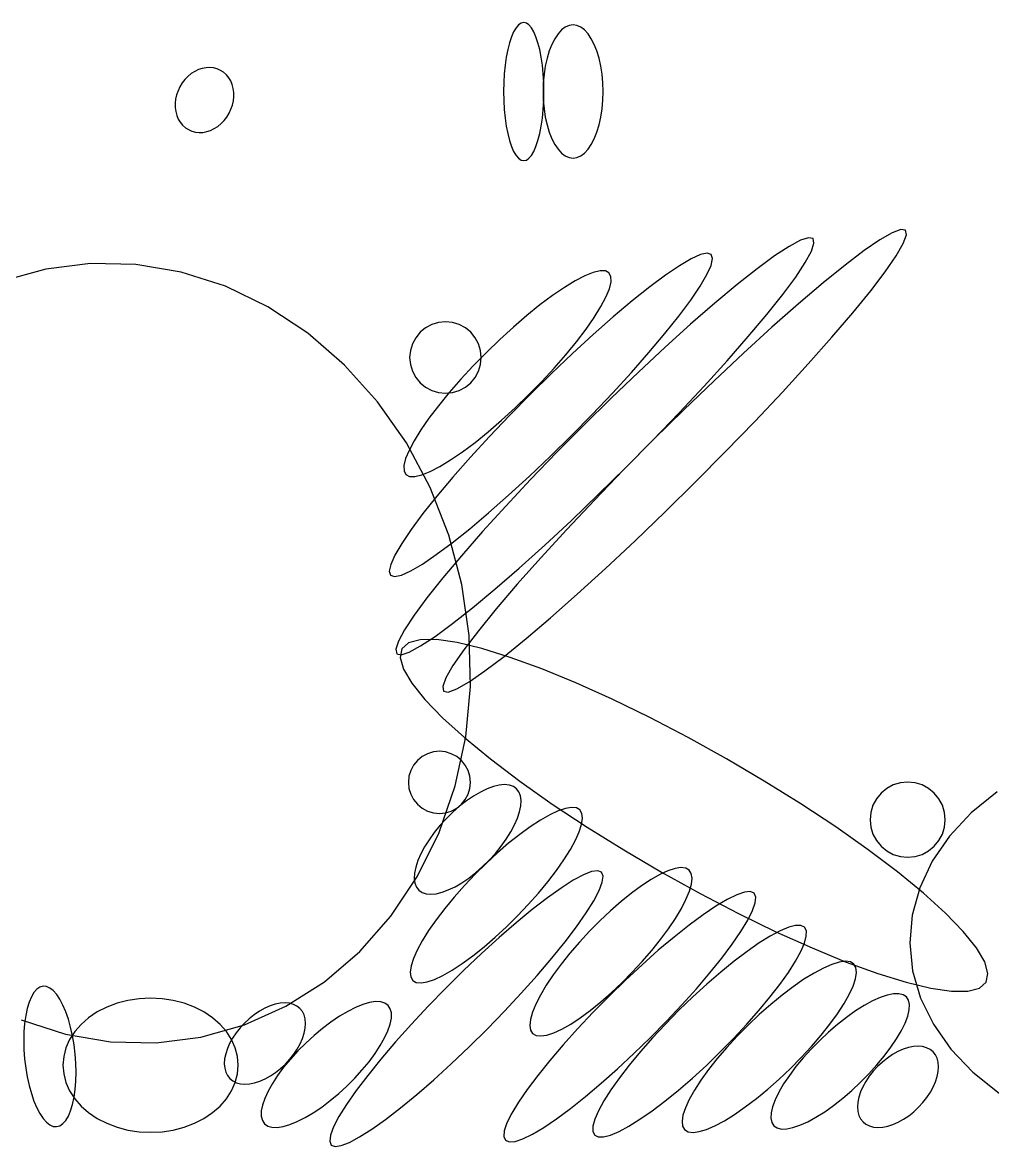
# Model space of a CAD drawing. Extents: x -292 to 292, y -205 to 211.
# Drawn here: x 86.82 to 112.41, y 159.18 to 188.83 of the extents above; entities that cross this region are included whole.
import ezdxf

# ---------------------------------------------------------------- set-up
doc = ezdxf.new("R2010")
doc.units = 0

msp = doc.modelspace()

# ---------------------------------------------------------------- linework, layer by layer
at = {"layer": 'CIRCLES'}
for p, q in [((97.796, 180.917), (97.619, 180.863)), ((97.981, 180.935), (97.796, 180.917)), ((98.165, 180.917), (97.981, 180.935)), ((98.342, 180.863), (98.165, 180.917)), ((97.313, 180.658), (97.196, 180.515)), ((97.456, 180.776), (97.313, 180.658)), ((97.619, 180.863), (97.456, 180.776)), ((98.505, 180.776), (98.342, 180.863)), ((98.648, 180.658), (98.505, 180.776)), ((98.765, 180.515), (98.648, 180.658)), ((97.108, 180.352), (97.055, 180.175)), ((97.196, 180.515), (97.108, 180.352)), ((98.853, 180.352), (98.765, 180.515)), ((98.906, 180.175), (98.853, 180.352)), ((97.055, 180.175), (97.036, 179.991)), ((98.925, 179.991), (98.906, 180.175)), ((97.036, 179.991), (97.055, 179.807)), ((97.055, 179.807), (97.108, 179.629)), ((98.853, 179.629), (98.906, 179.807)), ((98.906, 179.807), (98.925, 179.991)), ((97.108, 179.629), (97.196, 179.466)), ((97.196, 179.466), (97.313, 179.323)), ((98.648, 179.323), (98.765, 179.466)), ((98.765, 179.466), (98.853, 179.629)), ((97.313, 179.323), (97.456, 179.206)), ((97.456, 179.206), (97.619, 179.119)), ((97.619, 179.119), (97.796, 179.065)), ((98.165, 179.065), (98.342, 179.119)), ((98.342, 179.119), (98.505, 179.206)), ((98.505, 179.206), (98.648, 179.323)), ((97.796, 179.065), (97.981, 179.047)), ((97.981, 179.047), (98.165, 179.065)), ((97.242, 169.362), (97.14, 169.238)), ((97.367, 169.464), (97.242, 169.362)), ((97.508, 169.54), (97.367, 169.464)), ((97.662, 169.587), (97.508, 169.54)), ((97.822, 169.602), (97.662, 169.587)), ((97.982, 169.587), (97.822, 169.602)), ((98.135, 169.54), (97.982, 169.587)), ((98.277, 169.464), (98.135, 169.54)), ((98.401, 169.362), (98.277, 169.464)), ((98.503, 169.238), (98.401, 169.362)), ((97.065, 169.097), (97.018, 168.943)), ((97.14, 169.238), (97.065, 169.097)), ((98.579, 169.097), (98.503, 169.238)), ((98.625, 168.943), (98.579, 169.097)), ((97.018, 168.943), (97.002, 168.783)), ((97.002, 168.783), (97.018, 168.623)), ((98.641, 168.783), (98.625, 168.943)), ((98.625, 168.623), (98.641, 168.783)), ((109.979, 168.772), (109.793, 168.715)), ((110.172, 168.791), (109.979, 168.772)), ((110.366, 168.772), (110.172, 168.791)), ((110.552, 168.715), (110.366, 168.772)), ((97.018, 168.623), (97.065, 168.469)), ((97.065, 168.469), (97.14, 168.328)), ((98.503, 168.328), (98.579, 168.469)), ((98.579, 168.469), (98.625, 168.623)), ((109.471, 168.5), (109.348, 168.35)), ((109.621, 168.623), (109.471, 168.5)), ((109.793, 168.715), (109.621, 168.623)), ((110.724, 168.623), (110.552, 168.715)), ((110.874, 168.5), (110.724, 168.623)), ((110.997, 168.35), (110.874, 168.5)), ((97.14, 168.328), (97.242, 168.204)), ((97.242, 168.204), (97.367, 168.102)), ((98.277, 168.102), (98.401, 168.204)), ((98.401, 168.204), (98.503, 168.328)), ((109.256, 168.178), (109.2, 167.992)), ((109.348, 168.35), (109.256, 168.178)), ((111.089, 168.178), (110.997, 168.35)), ((111.145, 167.992), (111.089, 168.178)), ((97.367, 168.102), (97.508, 168.026)), ((97.508, 168.026), (97.662, 167.979)), ((97.662, 167.979), (97.822, 167.964)), ((97.822, 167.964), (97.982, 167.979)), ((97.982, 167.979), (98.135, 168.026)), ((98.135, 168.026), (98.277, 168.102)), ((109.2, 167.992), (109.181, 167.799)), ((111.164, 167.799), (111.145, 167.992)), ((109.181, 167.799), (109.2, 167.605)), ((109.2, 167.605), (109.256, 167.419)), ((111.089, 167.419), (111.145, 167.605)), ((111.145, 167.605), (111.164, 167.799)), ((109.256, 167.419), (109.348, 167.248)), ((109.348, 167.248), (109.471, 167.097)), ((110.874, 167.097), (110.997, 167.248)), ((110.997, 167.248), (111.089, 167.419)), ((109.471, 167.097), (109.621, 166.974)), ((109.621, 166.974), (109.793, 166.882)), ((110.552, 166.882), (110.724, 166.974)), ((110.724, 166.974), (110.874, 167.097)), ((109.793, 166.882), (109.979, 166.826)), ((109.979, 166.826), (110.172, 166.807)), ((110.172, 166.807), (110.366, 166.826)), ((110.366, 166.826), (110.552, 166.882))]:
    msp.add_line(p, q, dxfattribs=at)
at = {"layer": 'ELLIPSES'}
for p, q in [((99.841, 188.691), (99.778, 188.586)), ((99.907, 188.768), (99.841, 188.691)), ((99.975, 188.814), (99.907, 188.768)), ((100.044, 188.83), (99.975, 188.814)), ((100.114, 188.814), (100.044, 188.83)), ((100.182, 188.768), (100.114, 188.814)), ((100.248, 188.691), (100.182, 188.768)), ((100.31, 188.586), (100.248, 188.691)), ((101.043, 188.632), (100.95, 188.53)), ((101.141, 188.706), (101.043, 188.632)), ((101.243, 188.751), (101.141, 188.706)), ((101.346, 188.766), (101.243, 188.751)), ((101.449, 188.751), (101.346, 188.766)), ((101.551, 188.706), (101.449, 188.751)), ((101.649, 188.632), (101.551, 188.706)), ((101.742, 188.53), (101.649, 188.632)), ((99.72, 188.453), (99.668, 188.296)), ((99.778, 188.586), (99.72, 188.453)), ((100.368, 188.453), (100.31, 188.586)), ((100.42, 188.296), (100.368, 188.453)), ((100.864, 188.402), (100.786, 188.251)), ((100.95, 188.53), (100.864, 188.402)), ((101.828, 188.402), (101.742, 188.53)), ((101.906, 188.251), (101.828, 188.402)), ((99.622, 188.117), (99.584, 187.919)), ((99.668, 188.296), (99.622, 188.117)), ((100.466, 188.117), (100.42, 188.296)), ((100.505, 187.919), (100.466, 188.117)), ((100.718, 188.078), (100.66, 187.887)), ((100.786, 188.251), (100.718, 188.078)), ((101.974, 188.078), (101.906, 188.251)), ((102.032, 187.887), (101.974, 188.078)), ((99.584, 187.919), (99.553, 187.705)), ((100.536, 187.705), (100.505, 187.919)), ((100.66, 187.887), (100.614, 187.68)), ((102.078, 187.68), (102.032, 187.887)), ((91.274, 187.48), (91.187, 187.408)), ((91.368, 187.54), (91.274, 187.48)), ((91.465, 187.586), (91.368, 187.54)), ((91.565, 187.619), (91.465, 187.586)), ((91.667, 187.638), (91.565, 187.619)), ((91.767, 187.642), (91.667, 187.638)), ((91.865, 187.632), (91.767, 187.642)), ((91.959, 187.607), (91.865, 187.632)), ((92.047, 187.567), (91.959, 187.607)), ((92.128, 187.515), (92.047, 187.567)), ((92.201, 187.45), (92.128, 187.515)), ((92.263, 187.374), (92.201, 187.45)), ((99.53, 187.479), (99.517, 187.245)), ((99.553, 187.705), (99.53, 187.479)), ((100.558, 187.479), (100.536, 187.705)), ((100.572, 187.245), (100.558, 187.479)), ((100.581, 187.463), (100.561, 187.237)), ((100.614, 187.68), (100.581, 187.463)), ((102.111, 187.463), (102.078, 187.68)), ((102.131, 187.237), (102.111, 187.463)), ((90.976, 187.136), (90.926, 187.031)), ((91.037, 187.235), (90.976, 187.136)), ((91.108, 187.326), (91.037, 187.235)), ((91.187, 187.408), (91.108, 187.326)), ((92.315, 187.287), (92.263, 187.374)), ((92.354, 187.192), (92.315, 187.287)), ((92.382, 187.09), (92.354, 187.192)), ((99.517, 187.245), (99.512, 187.007)), ((100.561, 187.237), (100.554, 187.007)), ((100.576, 187.007), (100.572, 187.245)), ((102.138, 187.007), (102.131, 187.237)), ((90.889, 186.921), (90.863, 186.81)), ((90.926, 187.031), (90.889, 186.921)), ((92.396, 186.983), (92.382, 187.09)), ((92.385, 186.761), (92.397, 186.873)), ((92.397, 186.873), (92.396, 186.983)), ((99.512, 187.007), (99.517, 186.77)), ((100.554, 187.007), (100.561, 186.778)), ((100.572, 186.77), (100.576, 187.007)), ((102.131, 186.778), (102.138, 187.007)), ((90.863, 186.81), (90.851, 186.698)), ((90.851, 186.698), (90.852, 186.587)), ((90.852, 186.587), (90.866, 186.48)), ((92.272, 186.434), (92.322, 186.54)), ((92.322, 186.54), (92.36, 186.649)), ((92.36, 186.649), (92.385, 186.761)), ((99.517, 186.77), (99.53, 186.536)), ((99.53, 186.536), (99.553, 186.31)), ((100.536, 186.31), (100.558, 186.536)), ((100.558, 186.536), (100.572, 186.77)), ((100.561, 186.778), (100.581, 186.552)), ((100.581, 186.552), (100.614, 186.335)), ((102.078, 186.335), (102.111, 186.552)), ((102.111, 186.552), (102.131, 186.778)), ((90.866, 186.48), (90.894, 186.378)), ((90.894, 186.378), (90.933, 186.283)), ((90.933, 186.283), (90.985, 186.197)), ((92.061, 186.162), (92.14, 186.244)), ((92.14, 186.244), (92.211, 186.335)), ((92.211, 186.335), (92.272, 186.434)), ((99.553, 186.31), (99.584, 186.096)), ((100.505, 186.096), (100.536, 186.31)), ((100.614, 186.335), (100.66, 186.128)), ((102.032, 186.128), (102.078, 186.335)), ((90.985, 186.197), (91.047, 186.12)), ((91.047, 186.12), (91.12, 186.055)), ((91.12, 186.055), (91.201, 186.003)), ((91.201, 186.003), (91.289, 185.964)), ((91.289, 185.964), (91.383, 185.939)), ((91.383, 185.939), (91.481, 185.928)), ((91.481, 185.928), (91.581, 185.932)), ((91.581, 185.932), (91.683, 185.951)), ((91.683, 185.951), (91.783, 185.984)), ((91.783, 185.984), (91.88, 186.031)), ((91.88, 186.031), (91.974, 186.09)), ((91.974, 186.09), (92.061, 186.162)), ((99.584, 186.096), (99.622, 185.898)), ((100.466, 185.898), (100.505, 186.096)), ((100.66, 186.128), (100.718, 185.937)), ((100.718, 185.937), (100.786, 185.764)), ((101.906, 185.764), (101.974, 185.937)), ((101.974, 185.937), (102.032, 186.128)), ((99.622, 185.898), (99.668, 185.719)), ((99.668, 185.719), (99.72, 185.562)), ((100.368, 185.562), (100.42, 185.719)), ((100.42, 185.719), (100.466, 185.898)), ((100.786, 185.764), (100.864, 185.613)), ((101.828, 185.613), (101.906, 185.764)), ((99.72, 185.562), (99.778, 185.429)), ((99.778, 185.429), (99.841, 185.324)), ((100.248, 185.324), (100.31, 185.429)), ((100.31, 185.429), (100.368, 185.562)), ((100.864, 185.613), (100.95, 185.485)), ((100.95, 185.485), (101.043, 185.383)), ((101.043, 185.383), (101.141, 185.309)), ((101.551, 185.309), (101.649, 185.383)), ((101.649, 185.383), (101.742, 185.485)), ((101.742, 185.485), (101.828, 185.613)), ((99.841, 185.324), (99.907, 185.247)), ((99.907, 185.247), (99.975, 185.201)), ((99.975, 185.201), (100.044, 185.185)), ((100.044, 185.185), (100.114, 185.201)), ((100.114, 185.201), (100.182, 185.247)), ((100.182, 185.247), (100.248, 185.324)), ((101.141, 185.309), (101.243, 185.264)), ((101.243, 185.264), (101.346, 185.249)), ((101.346, 185.249), (101.449, 185.264)), ((101.449, 185.264), (101.551, 185.309)), ((109.767, 183.285), (109.442, 183.099)), ((109.994, 183.369), (109.767, 183.285)), ((110.118, 183.349), (109.994, 183.369)), ((110.139, 183.224), (110.118, 183.349)), ((107.345, 183.085), (107.045, 182.924)), ((107.556, 183.153), (107.345, 183.085)), ((107.676, 183.127), (107.556, 183.153)), ((107.633, 182.796), (107.701, 183.007)), ((107.701, 183.007), (107.676, 183.127)), ((109.442, 183.099), (109.024, 182.812)), ((109.867, 182.673), (110.054, 182.997)), ((110.054, 182.997), (110.139, 183.224)), ((104.707, 182.705), (104.462, 182.594)), ((104.885, 182.743), (104.707, 182.705)), ((104.992, 182.708), (104.885, 182.743)), ((105.027, 182.601), (104.992, 182.708)), ((106.662, 182.673), (106.202, 182.335)), ((107.045, 182.924), (106.662, 182.673)), ((107.471, 182.496), (107.633, 182.796)), ((109.024, 182.812), (108.521, 182.431)), ((109.579, 182.256), (109.867, 182.673)), ((88.618, 182.473), (87.435, 182.325)), ((89.816, 182.446), (88.618, 182.473)), ((91.008, 182.244), (89.816, 182.446)), ((104.154, 182.414), (103.787, 182.165)), ((104.462, 182.594), (104.154, 182.414)), ((104.878, 182.178), (104.989, 182.423)), ((104.989, 182.423), (105.027, 182.601)), ((107.218, 182.114), (107.471, 182.496)), ((108.521, 182.431), (107.941, 181.961)), ((87.435, 182.325), (86.287, 182.002)), ((92.174, 181.87), (91.008, 182.244)), ((101.657, 182.147), (101.402, 182.015)), ((101.877, 182.235), (101.657, 182.147)), ((102.059, 182.278), (101.877, 182.235)), ((102.198, 182.274), (102.059, 182.278)), ((102.294, 182.223), (102.198, 182.274)), ((102.344, 182.127), (102.294, 182.223)), ((102.347, 181.988), (102.344, 182.127)), ((103.787, 182.165), (103.369, 181.854)), ((104.698, 181.87), (104.878, 182.178)), ((106.202, 182.335), (105.674, 181.918)), ((106.88, 181.656), (107.218, 182.114)), ((109.197, 181.753), (109.579, 182.256)), ((93.294, 181.33), (92.174, 181.87)), ((101.116, 181.841), (100.805, 181.628)), ((101.402, 182.015), (101.116, 181.841)), ((102.213, 181.587), (102.303, 181.806)), ((102.303, 181.806), (102.347, 181.988)), ((103.369, 181.854), (102.906, 181.485)), ((104.449, 181.503), (104.698, 181.87)), ((105.674, 181.918), (105.086, 181.428)), ((107.941, 181.961), (107.293, 181.411)), ((100.805, 181.628), (100.473, 181.379)), ((102.079, 181.333), (102.213, 181.587)), ((102.906, 181.485), (102.406, 181.065)), ((104.138, 181.085), (104.449, 181.503)), ((106.461, 181.129), (106.88, 181.656)), ((108.726, 181.174), (109.197, 181.753)), ((94.349, 180.633), (93.294, 181.33)), ((100.473, 181.379), (100.127, 181.1)), ((101.903, 181.048), (102.079, 181.333)), ((105.086, 181.428), (104.448, 180.873)), ((107.293, 181.411), (106.59, 180.79)), ((100.127, 181.1), (99.772, 180.794)), ((101.688, 180.738), (101.903, 181.048)), ((102.406, 181.065), (101.879, 180.6)), ((103.769, 180.622), (104.138, 181.085)), ((105.969, 180.542), (106.461, 181.129)), ((108.174, 180.528), (108.726, 181.174)), ((95.32, 179.793), (94.349, 180.633)), ((99.772, 180.794), (99.414, 180.467)), ((101.879, 180.6), (101.332, 180.099)), ((101.437, 180.409), (101.688, 180.738)), ((103.349, 180.122), (103.769, 180.622)), ((104.448, 180.873), (103.772, 180.263)), ((106.59, 180.79), (105.843, 180.109)), ((99.414, 180.467), (99.06, 180.125)), ((101.155, 180.064), (101.437, 180.409)), ((105.412, 179.906), (105.969, 180.542)), ((107.551, 179.826), (108.174, 180.528)), ((99.06, 180.125), (98.715, 179.773)), ((101.332, 180.099), (100.775, 179.57)), ((100.847, 179.711), (101.155, 180.064)), ((102.884, 179.595), (103.349, 180.122)), ((103.772, 180.263), (103.069, 179.609)), ((105.843, 180.109), (105.064, 179.379)), ((96.192, 178.822), (95.32, 179.793)), ((98.715, 179.773), (98.386, 179.418)), ((100.518, 179.356), (100.847, 179.711)), ((104.801, 179.232), (105.412, 179.906)), ((106.868, 179.081), (107.551, 179.826)), ((98.386, 179.418), (98.078, 179.065)), ((100.775, 179.57), (100.219, 179.023)), ((103.069, 179.609), (102.35, 178.921)), ((102.383, 179.048), (102.884, 179.595)), ((100.173, 179.004), (100.518, 179.356)), ((104.144, 178.53), (104.801, 179.232)), ((105.064, 179.379), (104.268, 178.614)), ((96.949, 177.738), (96.192, 178.822)), ((98.078, 179.065), (97.796, 178.721)), ((100.219, 179.023), (99.671, 178.466)), ((99.819, 178.662), (100.173, 179.004)), ((102.35, 178.921), (101.629, 178.211)), ((101.854, 178.491), (102.383, 179.048)), ((106.137, 178.304), (106.868, 179.081)), ((97.796, 178.721), (97.545, 178.391)), ((99.461, 178.335), (99.819, 178.662)), ((103.454, 177.814), (104.144, 178.53)), ((104.268, 178.614), (103.468, 177.825)), ((97.545, 178.391), (97.33, 178.081)), ((99.106, 178.03), (99.461, 178.335)), ((99.671, 178.466), (99.142, 177.909)), ((101.307, 177.935), (101.854, 178.491)), ((105.369, 177.51), (106.137, 178.304)), ((97.33, 178.081), (97.154, 177.796)), ((98.76, 177.75), (99.106, 178.03)), ((100.75, 177.387), (101.307, 177.935)), ((101.629, 178.211), (100.917, 177.491)), ((97.578, 176.559), (96.949, 177.738)), ((97.154, 177.796), (97.02, 177.542)), ((98.428, 177.502), (98.76, 177.75)), ((99.142, 177.909), (98.641, 177.363)), ((103.468, 177.825), (102.677, 177.026)), ((102.742, 177.094), (103.454, 177.814)), ((97.02, 177.542), (96.93, 177.323)), ((98.117, 177.288), (98.428, 177.502)), ((98.641, 177.363), (98.177, 176.835)), ((100.193, 176.858), (100.75, 177.387)), ((100.917, 177.491), (100.227, 176.775)), ((104.578, 176.712), (105.369, 177.51)), ((96.93, 177.323), (96.886, 177.142)), ((96.886, 177.142), (96.889, 177.002)), ((97.576, 176.982), (97.831, 177.114)), ((97.831, 177.114), (98.117, 177.288)), ((102.02, 176.385), (102.742, 177.094)), ((96.889, 177.002), (96.939, 176.906)), ((96.939, 176.906), (97.035, 176.856)), ((97.035, 176.856), (97.174, 176.852)), ((97.174, 176.852), (97.356, 176.894)), ((97.356, 176.894), (97.576, 176.982)), ((98.177, 176.835), (97.756, 176.335)), ((100.227, 176.775), (99.57, 176.073)), ((99.647, 176.357), (100.193, 176.858)), ((102.677, 177.026), (101.909, 176.232)), ((98.069, 175.305), (97.578, 176.559)), ((103.778, 175.923), (104.578, 176.712)), ((97.756, 176.335), (97.387, 175.873)), ((99.119, 175.893), (99.647, 176.357)), ((101.909, 176.232), (101.178, 175.455)), ((101.302, 175.696), (102.02, 176.385)), ((97.387, 175.873), (97.076, 175.454)), ((98.619, 175.472), (99.119, 175.893)), ((99.57, 176.073), (98.958, 175.399)), ((102.982, 175.157), (103.778, 175.923)), ((100.598, 175.042), (101.302, 175.696)), ((97.076, 175.454), (96.828, 175.088)), ((98.412, 173.999), (98.069, 175.305)), ((98.156, 175.103), (98.619, 175.472)), ((98.958, 175.399), (98.401, 174.763)), ((101.178, 175.455), (100.495, 174.71)), ((96.828, 175.088), (96.647, 174.779)), ((97.738, 174.792), (98.156, 175.103)), ((99.922, 174.432), (100.598, 175.042)), ((102.203, 174.427), (102.982, 175.157)), ((96.647, 174.779), (96.536, 174.534)), ((97.372, 174.544), (97.738, 174.792)), ((98.401, 174.763), (97.909, 174.176)), ((100.495, 174.71), (99.872, 174.008)), ((96.536, 174.534), (96.498, 174.356)), ((97.063, 174.363), (97.372, 174.544)), ((99.284, 173.877), (99.922, 174.432)), ((101.456, 173.746), (102.203, 174.427)), ((96.498, 174.356), (96.533, 174.249)), ((96.533, 174.249), (96.64, 174.214)), ((96.64, 174.214), (96.818, 174.252)), ((96.818, 174.252), (97.063, 174.363)), ((97.909, 174.176), (97.49, 173.649)), ((98.603, 172.661), (98.412, 173.999)), ((98.696, 173.387), (99.284, 173.877)), ((99.872, 174.008), (99.32, 173.362)), ((97.49, 173.649), (97.152, 173.191)), ((100.753, 173.125), (101.456, 173.746)), ((97.152, 173.191), (96.9, 172.809)), ((98.168, 172.97), (98.696, 173.387)), ((99.32, 173.362), (98.849, 172.783)), ((97.708, 172.633), (98.168, 172.97)), ((100.105, 172.575), (100.753, 173.125)), ((96.9, 172.809), (96.738, 172.509)), ((97.325, 172.381), (97.708, 172.633)), ((98.849, 172.783), (98.467, 172.281)), ((98.638, 171.315), (98.603, 172.661)), ((96.738, 172.509), (96.669, 172.298)), ((96.669, 172.298), (96.695, 172.178)), ((96.83, 172.31), (96.784, 172.077)), ((97.007, 172.468), (96.83, 172.31)), ((97.313, 172.547), (97.007, 172.468)), ((97.026, 172.22), (97.325, 172.381)), ((97.743, 172.548), (97.313, 172.547)), ((98.289, 172.469), (97.743, 172.548)), ((98.942, 172.312), (98.289, 172.469)), ((99.691, 172.079), (98.942, 172.312)), ((99.525, 172.106), (100.105, 172.575)), ((96.695, 172.178), (96.814, 172.152)), ((96.784, 172.077), (96.871, 171.773)), ((96.814, 172.152), (97.026, 172.22)), ((98.467, 172.281), (98.179, 171.864)), ((99.022, 171.724), (99.525, 172.106)), ((100.523, 171.776), (99.691, 172.079)), ((96.871, 171.773), (97.089, 171.402)), ((98.179, 171.864), (97.992, 171.539)), ((98.604, 171.438), (99.022, 171.724)), ((101.423, 171.406), (100.523, 171.776)), ((97.089, 171.402), (97.435, 170.972)), ((97.992, 171.539), (97.907, 171.312)), ((98.279, 171.251), (98.604, 171.438)), ((102.377, 170.976), (101.423, 171.406)), ((97.907, 171.312), (97.928, 171.188)), ((97.928, 171.188), (98.052, 171.167)), ((98.052, 171.167), (98.279, 171.251)), ((98.516, 169.984), (98.638, 171.315)), ((97.435, 170.972), (97.902, 170.49)), ((103.368, 170.494), (102.377, 170.976)), ((97.902, 170.49), (98.483, 169.963)), ((104.378, 169.968), (103.368, 170.494)), ((98.24, 168.691), (98.516, 169.984)), ((98.483, 169.963), (99.167, 169.401)), ((105.392, 169.406), (104.378, 169.968)), ((99.167, 169.401), (99.944, 168.814)), ((106.391, 168.819), (105.392, 169.406)), ((99.944, 168.814), (100.799, 168.211)), ((107.358, 168.217), (106.391, 168.819)), ((97.813, 167.458), (98.24, 168.691)), ((98.902, 168.526), (98.72, 168.42)), ((99.078, 168.611), (98.902, 168.526)), ((99.245, 168.672), (99.078, 168.611)), ((99.4, 168.71), (99.245, 168.672)), ((99.541, 168.724), (99.4, 168.71)), ((99.666, 168.712), (99.541, 168.724)), ((99.771, 168.676), (99.666, 168.712)), ((99.856, 168.616), (99.771, 168.676)), ((99.919, 168.533), (99.856, 168.616)), ((99.959, 168.429), (99.919, 168.533)), ((112.529, 168.536), (111.849, 167.979)), ((98.353, 168.152), (98.173, 167.994)), ((98.536, 168.295), (98.353, 168.152)), ((98.72, 168.42), (98.536, 168.295)), ((99.935, 168.007), (99.967, 168.164)), ((99.975, 168.305), (99.959, 168.429)), ((99.967, 168.164), (99.975, 168.305)), ((100.799, 168.211), (101.717, 167.603)), ((108.277, 167.609), (107.358, 168.217)), ((98.173, 167.994), (98, 167.824)), ((99.88, 167.838), (99.935, 168.007)), ((100.729, 167.927), (100.483, 167.786)), ((100.95, 168.03), (100.729, 167.927)), ((101.143, 168.096), (100.95, 168.03)), ((101.305, 168.123), (101.143, 168.096)), ((101.433, 168.11), (101.305, 168.123)), ((101.525, 168.057), (101.433, 168.11)), ((101.579, 167.966), (101.525, 168.057)), ((101.595, 167.839), (101.579, 167.966)), ((111.849, 167.979), (111.276, 167.364)), ((97.836, 167.645), (97.685, 167.459)), ((98, 167.824), (97.836, 167.645)), ((99.703, 167.474), (99.802, 167.659)), ((99.802, 167.659), (99.88, 167.838)), ((100.218, 167.613), (99.938, 167.408)), ((100.483, 167.786), (100.218, 167.613)), ((101.51, 167.482), (101.571, 167.676)), ((101.571, 167.676), (101.595, 167.839)), ((101.717, 167.603), (102.684, 167)), ((109.131, 167.006), (108.277, 167.609)), ((97.245, 166.306), (97.813, 167.458)), ((97.549, 167.27), (97.431, 167.082)), ((97.685, 167.459), (97.549, 167.27)), ((99.449, 167.096), (99.585, 167.285)), ((99.585, 167.285), (99.703, 167.474)), ((99.938, 167.408), (99.647, 167.176)), ((101.276, 167.011), (101.411, 167.259)), ((101.411, 167.259), (101.51, 167.482)), ((111.276, 167.364), (110.821, 166.702)), ((97.431, 167.082), (97.332, 166.896)), ((99.298, 166.91), (99.449, 167.096)), ((99.647, 167.176), (99.351, 166.92)), ((101.107, 166.742), (101.276, 167.011)), ((102.684, 167), (103.683, 166.413)), ((109.908, 166.419), (109.131, 167.006)), ((97.254, 166.718), (97.198, 166.548)), ((97.332, 166.896), (97.254, 166.718)), ((98.961, 166.561), (99.134, 166.731)), ((99.351, 166.92), (99.054, 166.646)), ((99.134, 166.731), (99.298, 166.91)), ((100.909, 166.458), (101.107, 166.742)), ((110.821, 166.702), (110.492, 166.003)), ((97.166, 166.392), (97.158, 166.25)), ((97.198, 166.548), (97.166, 166.392)), ((98.598, 166.26), (98.781, 166.403)), ((99.054, 166.646), (98.762, 166.357)), ((98.781, 166.403), (98.961, 166.561)), ((100.683, 166.162), (100.909, 166.458)), ((101.836, 166.428), (101.618, 166.344)), ((101.996, 166.451), (101.836, 166.428)), ((102.098, 166.411), (101.996, 166.451)), ((102.139, 166.31), (102.098, 166.411)), ((103.849, 166.45), (103.638, 166.352)), ((103.683, 166.413), (104.697, 165.852)), ((104.035, 166.511), (103.849, 166.45)), ((104.192, 166.535), (104.035, 166.511)), ((104.317, 166.52), (104.192, 166.535)), ((104.408, 166.468), (104.317, 166.52)), ((104.464, 166.379), (104.408, 166.468)), ((104.484, 166.255), (104.464, 166.379)), ((110.592, 165.857), (109.908, 166.419)), ((96.543, 165.255), (97.245, 166.306)), ((97.158, 166.25), (97.174, 166.126)), ((97.174, 166.126), (97.214, 166.022)), ((98.232, 166.029), (98.413, 166.135)), ((98.413, 166.135), (98.598, 166.26)), ((98.762, 166.357), (98.479, 166.058)), ((100.433, 165.86), (100.683, 166.162)), ((101.348, 166.199), (101.03, 165.996)), ((101.618, 166.344), (101.348, 166.199)), ((102.035, 165.93), (102.118, 166.149)), ((102.118, 166.149), (102.139, 166.31)), ((103.404, 166.22), (103.152, 166.054)), ((103.638, 166.352), (103.404, 166.22)), ((104.414, 165.909), (104.467, 166.097)), ((104.467, 166.097), (104.484, 166.255)), ((97.214, 166.022), (97.277, 165.939)), ((97.277, 165.939), (97.362, 165.879)), ((97.362, 165.879), (97.468, 165.843)), ((97.468, 165.843), (97.593, 165.832)), ((97.593, 165.832), (97.734, 165.845)), ((97.734, 165.845), (97.889, 165.883)), ((97.889, 165.883), (98.056, 165.945)), ((98.056, 165.945), (98.232, 166.029)), ((98.479, 166.058), (98.211, 165.756)), ((100.165, 165.558), (100.433, 165.86)), ((101.03, 165.996), (100.668, 165.739)), ((101.893, 165.659), (102.035, 165.93)), ((102.887, 165.859), (102.612, 165.638)), ((103.152, 166.054), (102.887, 165.859)), ((104.325, 165.693), (104.414, 165.909)), ((104.697, 165.852), (105.707, 165.326)), ((105.663, 165.819), (105.41, 165.695)), ((105.869, 165.888), (105.663, 165.819)), ((106.022, 165.901), (105.869, 165.888)), ((106.121, 165.858), (106.022, 165.901)), ((106.164, 165.758), (106.121, 165.858)), ((110.492, 166.003), (110.294, 165.281)), ((111.173, 165.33), (110.592, 165.857)), ((98.211, 165.756), (97.961, 165.454)), ((99.882, 165.259), (100.165, 165.558)), ((100.668, 165.739), (100.271, 165.432)), ((101.693, 165.339), (101.893, 165.659)), ((102.612, 165.638), (102.333, 165.394)), ((104.203, 165.454), (104.325, 165.693)), ((105.112, 165.518), (104.776, 165.291)), ((105.41, 165.695), (105.112, 165.518)), ((106.08, 165.4), (106.15, 165.605)), ((106.15, 165.605), (106.164, 165.758)), ((95.721, 164.323), (96.543, 165.255)), ((97.961, 165.454), (97.735, 165.158)), ((99.59, 164.97), (99.882, 165.259)), ((100.271, 165.432), (99.843, 165.08)), ((101.439, 164.975), (101.693, 165.339)), ((102.333, 165.394), (102.053, 165.131)), ((103.865, 164.922), (104.048, 165.196)), ((104.048, 165.196), (104.203, 165.454)), ((104.776, 165.291), (104.406, 165.017)), ((105.707, 165.326), (106.698, 164.844)), ((105.954, 165.147), (106.08, 165.4)), ((110.294, 165.281), (110.231, 164.547)), ((111.64, 164.848), (111.173, 165.33)), ((97.735, 165.158), (97.537, 164.874)), ((99.293, 164.696), (99.59, 164.97)), ((99.843, 165.08), (99.393, 164.689)), ((101.135, 164.575), (101.439, 164.975)), ((102.053, 165.131), (101.779, 164.855)), ((103.655, 164.638), (103.865, 164.922)), ((104.406, 165.017), (104.01, 164.703)), ((105.775, 164.851), (105.954, 165.147)), ((107.034, 164.964), (106.81, 164.87)), ((107.217, 165.011), (107.034, 164.964)), ((107.358, 165.011), (107.217, 165.011)), ((107.453, 164.962), (107.358, 165.011)), ((107.5, 164.867), (107.453, 164.962)), ((97.368, 164.605), (97.233, 164.358)), ((97.537, 164.874), (97.368, 164.605)), ((99.393, 164.689), (98.929, 164.266)), ((98.997, 164.44), (99.293, 164.696)), ((101.779, 164.855), (101.515, 164.569)), ((103.424, 164.349), (103.655, 164.638)), ((104.01, 164.703), (103.594, 164.352)), ((105.545, 164.516), (105.775, 164.851)), ((106.549, 164.73), (106.257, 164.548)), ((106.81, 164.87), (106.549, 164.73)), ((106.698, 164.844), (107.652, 164.414)), ((107.45, 164.544), (107.499, 164.727)), ((107.499, 164.727), (107.5, 164.867)), ((111.986, 164.418), (111.64, 164.848)), ((94.791, 163.525), (95.721, 164.323)), ((97.233, 164.358), (97.134, 164.134)), ((98.706, 164.208), (98.997, 164.44)), ((100.787, 164.145), (101.135, 164.575)), ((101.515, 164.569), (101.264, 164.279)), ((103.594, 164.352), (103.165, 163.972)), ((103.173, 164.058), (103.424, 164.349)), ((105.27, 164.148), (105.545, 164.516)), ((105.938, 164.325), (105.597, 164.067)), ((106.257, 164.548), (105.938, 164.325)), ((107.212, 164.062), (107.354, 164.32)), ((107.354, 164.32), (107.45, 164.544)), ((107.652, 164.414), (108.552, 164.044)), ((110.231, 164.547), (110.304, 163.814)), ((112.204, 164.047), (111.986, 164.418)), ((97.134, 164.134), (97.072, 163.94)), ((98.161, 163.83), (98.425, 164.003)), ((98.425, 164.003), (98.706, 164.208)), ((98.929, 164.266), (98.457, 163.819)), ((100.4, 163.691), (100.787, 164.145)), ((101.032, 163.989), (100.823, 163.705)), ((101.264, 164.279), (101.032, 163.989)), ((102.908, 163.773), (103.173, 164.058)), ((104.953, 163.754), (105.27, 164.148)), ((105.597, 164.067), (105.241, 163.777)), ((107.026, 163.771), (107.212, 164.062)), ((108.369, 164.041), (108.174, 163.982)), ((108.532, 164.062), (108.369, 164.041)), ((108.661, 164.045), (108.532, 164.062)), ((108.552, 164.044), (109.384, 163.74)), ((108.753, 163.989), (108.661, 164.045)), ((108.807, 163.896), (108.753, 163.989)), ((112.291, 163.743), (112.204, 164.047)), ((97.072, 163.94), (97.049, 163.777)), ((97.049, 163.777), (97.065, 163.65)), ((97.694, 163.586), (97.915, 163.69)), ((97.915, 163.69), (98.161, 163.83)), ((98.457, 163.819), (97.987, 163.354)), ((99.981, 163.223), (100.4, 163.691)), ((100.823, 163.705), (100.639, 163.432)), ((102.634, 163.496), (102.908, 163.773)), ((103.165, 163.972), (102.73, 163.568)), ((104.599, 163.34), (104.953, 163.754)), ((105.241, 163.777), (104.875, 163.461)), ((106.801, 163.454), (107.026, 163.771)), ((107.704, 163.753), (107.436, 163.587)), ((107.951, 163.885), (107.704, 163.753)), ((108.174, 163.982), (107.951, 163.885)), ((108.797, 163.604), (108.821, 163.767)), ((108.821, 163.767), (108.807, 163.896)), ((109.384, 163.74), (110.133, 163.508)), ((110.304, 163.814), (110.511, 163.094)), ((112.246, 163.51), (112.291, 163.743)), ((87.367, 163.405), (87.282, 163.38)), ((87.456, 163.397), (87.367, 163.405)), ((87.546, 163.358), (87.456, 163.397)), ((93.771, 162.875), (94.791, 163.525)), ((97.065, 163.65), (97.119, 163.559)), ((97.119, 163.559), (97.211, 163.506)), ((97.211, 163.506), (97.339, 163.493)), ((97.339, 163.493), (97.501, 163.52)), ((97.501, 163.52), (97.694, 163.586)), ((100.639, 163.432), (100.485, 163.173)), ((102.73, 163.568), (102.297, 163.147)), ((102.355, 163.234), (102.634, 163.496)), ((104.875, 163.461), (104.506, 163.123)), ((106.539, 163.116), (106.801, 163.454)), ((107.436, 163.587), (107.153, 163.391)), ((108.632, 163.19), (108.733, 163.411)), ((108.733, 163.411), (108.797, 163.604)), ((110.133, 163.508), (110.786, 163.351)), ((112.068, 163.352), (112.246, 163.51)), ((87.058, 163.124), (86.998, 162.983)), ((87.126, 163.239), (87.058, 163.124)), ((87.201, 163.325), (87.126, 163.239)), ((87.282, 163.38), (87.201, 163.325)), ((87.636, 163.288), (87.546, 163.358)), ((87.725, 163.189), (87.636, 163.288)), ((87.81, 163.061), (87.725, 163.189)), ((97.987, 163.354), (97.526, 162.879)), ((99.538, 162.748), (99.981, 163.223)), ((100.485, 163.173), (100.362, 162.934)), ((102.297, 163.147), (101.874, 162.717)), ((102.076, 162.989), (102.355, 163.234)), ((104.506, 163.123), (104.14, 162.77)), ((104.216, 162.914), (104.599, 163.34)), ((106.246, 162.762), (106.539, 163.116)), ((106.859, 163.168), (106.559, 162.922)), ((107.153, 163.391), (106.859, 163.168)), ((108.494, 162.945), (108.632, 163.19)), ((109.449, 163.108), (109.246, 163.016)), ((109.635, 163.171), (109.449, 163.108)), ((109.799, 163.205), (109.635, 163.171)), ((109.939, 163.208), (109.799, 163.205)), ((110.053, 163.18), (109.939, 163.208)), ((110.138, 163.122), (110.053, 163.18)), ((110.193, 163.036), (110.138, 163.122)), ((110.786, 163.351), (111.332, 163.272)), ((111.332, 163.272), (111.762, 163.273)), ((111.762, 163.273), (112.068, 163.352)), ((86.948, 162.817), (86.908, 162.629)), ((86.998, 162.983), (86.948, 162.817)), ((87.891, 162.908), (87.81, 163.061)), ((87.966, 162.731), (87.891, 162.908)), ((89.046, 162.854), (88.794, 162.726)), ((89.317, 162.957), (89.046, 162.854)), ((89.603, 163.031), (89.317, 162.957)), ((89.9, 163.076), (89.603, 163.031)), ((90.202, 163.091), (89.9, 163.076)), ((90.504, 163.076), (90.202, 163.091)), ((90.8, 163.031), (90.504, 163.076)), ((91.086, 162.957), (90.8, 163.031)), ((91.358, 162.854), (91.086, 162.957)), ((91.609, 162.726), (91.358, 162.854)), ((92.678, 162.385), (93.771, 162.875)), ((93.213, 162.823), (93.073, 162.746)), ((93.353, 162.884), (93.213, 162.823)), ((93.49, 162.929), (93.353, 162.884)), ((93.623, 162.955), (93.49, 162.929)), ((93.749, 162.964), (93.623, 162.955)), ((93.866, 162.954), (93.749, 162.964)), ((93.972, 162.926), (93.866, 162.954)), ((94.064, 162.88), (93.972, 162.926)), ((94.143, 162.818), (94.064, 162.88)), ((94.205, 162.739), (94.143, 162.818)), ((95.608, 162.844), (95.401, 162.739)), ((95.802, 162.923), (95.608, 162.844)), ((95.979, 162.974), (95.802, 162.923)), ((96.137, 162.998), (95.979, 162.974)), ((96.273, 162.994), (96.137, 162.998)), ((96.385, 162.961), (96.273, 162.994)), ((96.469, 162.9), (96.385, 162.961)), ((96.526, 162.813), (96.469, 162.9)), ((96.554, 162.7), (96.526, 162.813)), ((97.526, 162.879), (97.083, 162.404)), ((100.362, 162.934), (100.274, 162.719)), ((101.801, 162.768), (102.076, 162.989)), ((103.809, 162.482), (104.216, 162.914)), ((106.559, 162.922), (106.258, 162.656)), ((108.323, 162.681), (108.494, 162.945)), ((109.027, 162.896), (108.798, 162.752)), ((109.246, 163.016), (109.027, 162.896)), ((110.217, 162.921), (110.193, 163.036)), ((110.211, 162.781), (110.217, 162.921)), ((110.511, 163.094), (110.85, 162.4)), ((86.791, 162.518), (87.957, 162.143)), ((86.908, 162.629), (86.879, 162.423)), ((88.034, 162.534), (87.966, 162.731)), ((88.093, 162.321), (88.034, 162.534)), ((88.567, 162.573), (88.368, 162.399)), ((88.794, 162.726), (88.567, 162.573)), ((91.836, 162.573), (91.609, 162.726)), ((92.036, 162.399), (91.836, 162.573)), ((92.804, 162.549), (92.678, 162.433)), ((92.936, 162.654), (92.804, 162.549)), ((93.073, 162.746), (92.936, 162.654)), ((94.251, 162.647), (94.205, 162.739)), ((94.279, 162.541), (94.251, 162.647)), ((94.289, 162.424), (94.279, 162.541)), ((95.184, 162.611), (94.961, 162.46)), ((95.401, 162.739), (95.184, 162.611)), ((96.522, 162.407), (96.553, 162.564)), ((96.553, 162.564), (96.554, 162.7)), ((99.077, 162.273), (99.538, 162.748)), ((100.221, 162.53), (100.204, 162.373)), ((100.274, 162.719), (100.221, 162.53)), ((101.283, 162.408), (101.535, 162.573)), ((101.874, 162.717), (101.467, 162.285)), ((101.535, 162.573), (101.801, 162.768)), ((104.14, 162.77), (103.784, 162.407)), ((105.926, 162.4), (106.246, 162.762)), ((106.258, 162.656), (105.962, 162.376)), ((108.121, 162.402), (108.323, 162.681)), ((108.562, 162.584), (108.323, 162.397)), ((108.798, 162.752), (108.562, 162.584)), ((110.104, 162.434), (110.173, 162.618)), ((110.173, 162.618), (110.211, 162.781)), ((86.879, 162.423), (86.861, 162.202)), ((88.2, 162.207), (88.066, 161.999)), ((88.143, 162.094), (88.093, 162.321)), ((88.368, 162.399), (88.2, 162.207)), ((91.53, 162.063), (92.678, 162.385)), ((92.204, 162.207), (92.036, 162.399)), ((92.338, 161.999), (92.204, 162.207)), ((92.562, 162.308), (92.457, 162.175)), ((92.678, 162.433), (92.562, 162.308)), ((94.254, 162.165), (94.28, 162.298)), ((94.28, 162.298), (94.289, 162.424)), ((94.736, 162.291), (94.513, 162.105)), ((94.961, 162.46), (94.736, 162.291)), ((96.376, 162.042), (96.463, 162.232)), ((96.463, 162.232), (96.522, 162.407)), ((97.083, 162.404), (96.664, 161.936)), ((98.607, 161.808), (99.077, 162.273)), ((100.204, 162.373), (100.224, 162.248)), ((100.224, 162.248), (100.28, 162.159)), ((100.838, 162.177), (101.05, 162.275)), ((101.05, 162.275), (101.283, 162.408)), ((101.467, 162.285), (101.084, 161.859)), ((103.386, 162.052), (103.809, 162.482)), ((103.784, 162.407), (103.442, 162.041)), ((105.585, 162.034), (105.926, 162.4)), ((105.962, 162.376), (105.676, 162.086)), ((107.891, 162.113), (108.121, 162.402)), ((108.323, 162.397), (108.085, 162.193)), ((109.881, 162.019), (110.006, 162.233)), ((110.006, 162.233), (110.104, 162.434)), ((110.85, 162.4), (111.313, 161.744)), ((86.861, 162.202), (86.856, 161.97)), ((86.856, 161.97), (86.861, 161.731)), ((87.957, 162.143), (89.149, 161.941)), ((88.066, 161.999), (87.969, 161.78)), ((88.183, 161.858), (88.143, 162.094)), ((89.149, 161.941), (90.347, 161.914)), ((90.347, 161.914), (91.53, 162.063)), ((92.366, 162.038), (92.288, 161.898)), ((92.435, 161.78), (92.338, 161.999)), ((92.457, 162.175), (92.366, 162.038)), ((94.148, 161.888), (94.209, 162.028)), ((94.209, 162.028), (94.254, 162.165)), ((94.513, 162.105), (94.295, 161.906)), ((96.262, 161.839), (96.376, 162.042)), ((96.664, 161.936), (96.277, 161.482)), ((100.28, 162.159), (100.371, 162.107)), ((100.371, 162.107), (100.496, 162.093)), ((100.496, 162.093), (100.653, 162.116)), ((100.653, 162.116), (100.838, 162.177)), ((102.953, 161.631), (103.386, 162.052)), ((103.442, 162.041), (103.122, 161.679)), ((105.228, 161.671), (105.585, 162.034)), ((105.676, 162.086), (105.404, 161.791)), ((107.852, 161.976), (107.629, 161.749)), ((107.638, 161.819), (107.891, 162.113)), ((108.085, 162.193), (107.852, 161.976)), ((109.73, 161.794), (109.881, 162.019)), ((86.861, 161.731), (86.879, 161.488)), ((87.969, 161.78), (87.91, 161.553)), ((88.212, 161.617), (88.183, 161.858)), ((88.23, 161.375), (88.212, 161.617)), ((92.183, 161.621), (92.156, 161.488)), ((92.227, 161.758), (92.183, 161.621)), ((92.288, 161.898), (92.227, 161.758)), ((92.494, 161.553), (92.435, 161.78)), ((94.087, 161.698), (93.892, 161.483)), ((93.979, 161.611), (94.071, 161.748)), ((94.071, 161.748), (94.148, 161.888)), ((94.295, 161.906), (94.087, 161.698)), ((95.964, 161.412), (96.124, 161.628)), ((96.124, 161.628), (96.262, 161.839)), ((98.135, 161.361), (98.607, 161.808)), ((101.084, 161.859), (100.731, 161.445)), ((102.518, 161.227), (102.953, 161.631)), ((103.122, 161.679), (102.829, 161.325)), ((104.862, 161.318), (105.228, 161.671)), ((105.404, 161.791), (105.151, 161.497)), ((107.366, 161.524), (107.638, 161.819)), ((107.629, 161.749), (107.419, 161.517)), ((109.556, 161.562), (109.73, 161.794)), ((109.913, 161.68), (109.774, 161.603)), ((110.053, 161.741), (109.913, 161.68)), ((110.191, 161.786), (110.053, 161.741)), ((110.323, 161.812), (110.191, 161.786)), ((110.449, 161.821), (110.323, 161.812)), ((110.566, 161.811), (110.449, 161.821)), ((110.672, 161.783), (110.566, 161.811)), ((110.765, 161.738), (110.672, 161.783)), ((110.843, 161.675), (110.765, 161.738)), ((110.906, 161.597), (110.843, 161.675)), ((111.313, 161.744), (111.894, 161.136)), ((86.879, 161.488), (86.908, 161.247)), ((87.91, 161.553), (87.89, 161.322)), ((87.89, 161.322), (87.91, 161.091)), ((88.236, 161.135), (88.23, 161.375)), ((92.156, 161.488), (92.147, 161.362)), ((92.147, 161.362), (92.157, 161.245)), ((92.514, 161.322), (92.494, 161.553)), ((92.494, 161.091), (92.514, 161.322)), ((93.633, 161.237), (93.758, 161.353)), ((93.892, 161.483), (93.712, 161.266)), ((93.758, 161.353), (93.874, 161.479)), ((93.874, 161.479), (93.979, 161.611)), ((95.785, 161.195), (95.964, 161.412)), ((96.277, 161.482), (95.929, 161.052)), ((97.671, 160.938), (98.135, 161.361)), ((100.731, 161.445), (100.413, 161.051)), ((102.829, 161.325), (102.567, 160.987)), ((104.493, 160.98), (104.862, 161.318)), ((105.151, 161.497), (104.921, 161.208)), ((107.08, 161.234), (107.366, 161.524)), ((107.419, 161.517), (107.225, 161.283)), ((109.152, 161.096), (109.362, 161.328)), ((109.362, 161.328), (109.556, 161.562)), ((109.504, 161.406), (109.379, 161.29)), ((109.636, 161.511), (109.504, 161.406)), ((109.774, 161.603), (109.636, 161.511)), ((110.951, 161.504), (110.906, 161.597)), ((110.979, 161.398), (110.951, 161.504)), ((110.989, 161.281), (110.979, 161.398)), ((86.908, 161.247), (86.948, 161.011)), ((87.91, 161.091), (87.969, 160.864)), ((88.23, 160.903), (88.236, 161.135)), ((92.157, 161.245), (92.185, 161.14)), ((92.185, 161.14), (92.231, 161.047)), ((92.231, 161.047), (92.293, 160.969)), ((92.435, 160.864), (92.494, 161.091)), ((93.223, 160.963), (93.363, 161.041)), ((93.363, 161.041), (93.5, 161.132)), ((93.552, 161.05), (93.415, 160.839)), ((93.5, 161.132), (93.633, 161.237)), ((93.712, 161.266), (93.552, 161.05)), ((95.589, 160.98), (95.785, 161.195)), ((95.929, 161.052), (95.625, 160.652)), ((100.413, 161.051), (100.138, 160.683)), ((102.089, 160.847), (102.518, 161.227)), ((104.921, 161.208), (104.719, 160.929)), ((106.783, 160.954), (107.08, 161.234)), ((107.051, 161.052), (106.9, 160.827)), ((107.225, 161.283), (107.051, 161.052)), ((108.929, 160.87), (109.152, 161.096)), ((109.158, 161.032), (109.066, 160.895)), ((109.263, 161.165), (109.158, 161.032)), ((109.379, 161.29), (109.263, 161.165)), ((110.91, 160.885), (110.954, 161.023)), ((110.954, 161.023), (110.981, 161.155)), ((110.981, 161.155), (110.989, 161.281)), ((111.894, 161.136), (112.582, 160.588)), ((86.948, 161.011), (86.998, 160.785)), ((86.998, 160.785), (87.057, 160.571)), ((87.969, 160.864), (88.066, 160.645)), ((88.212, 160.682), (88.23, 160.903)), ((92.293, 160.969), (92.372, 160.906)), ((92.338, 160.645), (92.435, 160.864)), ((92.372, 160.906), (92.465, 160.86)), ((92.465, 160.86), (92.57, 160.832)), ((92.57, 160.832), (92.687, 160.823)), ((92.687, 160.823), (92.813, 160.831)), ((92.813, 160.831), (92.946, 160.858)), ((92.946, 160.858), (93.083, 160.902)), ((93.083, 160.902), (93.223, 160.963)), ((93.415, 160.839), (93.301, 160.636)), ((95.164, 160.573), (95.381, 160.772)), ((95.381, 160.772), (95.589, 160.98)), ((97.221, 160.547), (97.671, 160.938)), ((101.673, 160.496), (102.089, 160.847)), ((102.567, 160.987), (102.342, 160.67)), ((104.127, 160.664), (104.493, 160.98)), ((104.719, 160.929), (104.548, 160.665)), ((106.483, 160.688), (106.783, 160.954)), ((106.9, 160.827), (106.775, 160.612)), ((108.696, 160.652), (108.929, 160.87)), ((108.989, 160.755), (108.927, 160.616)), ((109.066, 160.895), (108.989, 160.755)), ((110.771, 160.606), (110.848, 160.745)), ((110.848, 160.745), (110.91, 160.885)), ((87.057, 160.571), (87.125, 160.374)), ((88.066, 160.645), (88.2, 160.437)), ((88.143, 160.289), (88.183, 160.476)), ((88.183, 160.476), (88.212, 160.682)), ((88.2, 160.437), (88.368, 160.244)), ((92.036, 160.244), (92.204, 160.437)), ((92.204, 160.437), (92.338, 160.645)), ((93.214, 160.446), (93.154, 160.271)), ((93.301, 160.636), (93.214, 160.446)), ((94.94, 160.387), (95.164, 160.573)), ((95.625, 160.652), (95.371, 160.288)), ((96.794, 160.195), (97.221, 160.547)), ((100.138, 160.683), (99.908, 160.348)), ((101.277, 160.182), (101.673, 160.496)), ((102.342, 160.67), (102.157, 160.38)), ((103.771, 160.374), (104.127, 160.664)), ((104.548, 160.665), (104.41, 160.42)), ((105.889, 160.219), (106.183, 160.442)), ((106.183, 160.442), (106.483, 160.688)), ((106.775, 160.612), (106.677, 160.411)), ((108.219, 160.261), (108.458, 160.449)), ((108.458, 160.449), (108.696, 160.652)), ((108.883, 160.478), (108.856, 160.345)), ((108.927, 160.616), (108.883, 160.478)), ((110.574, 160.336), (110.679, 160.468)), ((110.679, 160.468), (110.771, 160.606)), ((87.125, 160.374), (87.2, 160.198)), ((87.2, 160.198), (87.281, 160.044)), ((88.093, 160.122), (88.143, 160.289)), ((88.368, 160.244), (88.567, 160.07)), ((91.836, 160.07), (92.036, 160.244)), ((93.154, 160.271), (93.123, 160.114)), ((94.493, 160.067), (94.716, 160.217)), ((94.716, 160.217), (94.94, 160.387)), ((95.371, 160.288), (95.171, 159.968)), ((96.396, 159.888), (96.794, 160.195)), ((99.908, 160.348), (99.729, 160.052)), ((100.907, 159.908), (101.277, 160.182)), ((102.157, 160.38), (102.015, 160.121)), ((103.431, 160.116), (103.771, 160.374)), ((104.309, 160.199), (104.245, 160.006)), ((104.41, 160.42), (104.309, 160.199)), ((105.605, 160.023), (105.889, 160.219)), ((106.608, 160.227), (106.57, 160.064)), ((106.677, 160.411), (106.608, 160.227)), ((107.983, 160.094), (108.219, 160.261)), ((108.856, 160.345), (108.848, 160.219)), ((108.848, 160.219), (108.858, 160.103)), ((110.333, 160.095), (110.458, 160.211)), ((110.458, 160.211), (110.574, 160.336)), ((87.281, 160.044), (87.367, 159.917)), ((87.367, 159.917), (87.455, 159.817)), ((87.891, 159.78), (87.966, 159.866)), ((87.966, 159.866), (88.034, 159.981)), ((88.034, 159.981), (88.093, 160.122)), ((88.567, 160.07), (88.794, 159.918)), ((88.794, 159.918), (89.046, 159.789)), ((91.358, 159.789), (91.609, 159.918)), ((91.609, 159.918), (91.836, 160.07)), ((93.123, 160.114), (93.122, 159.978)), ((93.122, 159.978), (93.15, 159.865)), ((93.15, 159.865), (93.207, 159.778)), ((93.875, 159.755), (94.069, 159.834)), ((94.069, 159.834), (94.276, 159.938)), ((94.276, 159.938), (94.493, 160.067)), ((95.171, 159.968), (95.029, 159.697)), ((96.035, 159.631), (96.396, 159.888)), ((99.729, 160.052), (99.603, 159.799)), ((100.571, 159.681), (100.907, 159.908)), ((101.918, 159.898), (101.869, 159.714)), ((102.015, 160.121), (101.918, 159.898)), ((102.819, 159.711), (103.111, 159.894)), ((103.111, 159.894), (103.431, 160.116)), ((104.245, 160.006), (104.22, 159.843)), ((104.22, 159.843), (104.235, 159.714)), ((105.09, 159.725), (105.338, 159.857)), ((105.338, 159.857), (105.605, 160.023)), ((106.57, 160.064), (106.564, 159.924)), ((106.564, 159.924), (106.588, 159.81)), ((107.536, 159.83), (107.754, 159.949)), ((107.754, 159.949), (107.983, 160.094)), ((108.858, 160.103), (108.886, 159.997)), ((108.886, 159.997), (108.931, 159.904)), ((108.931, 159.904), (108.994, 159.826)), ((109.924, 159.821), (110.063, 159.898)), ((110.063, 159.898), (110.2, 159.99)), ((110.2, 159.99), (110.333, 160.095)), ((87.455, 159.817), (87.545, 159.747)), ((87.545, 159.747), (87.636, 159.708)), ((87.636, 159.708), (87.724, 159.701)), ((87.724, 159.701), (87.81, 159.725)), ((87.81, 159.725), (87.891, 159.78)), ((89.046, 159.789), (89.317, 159.687)), ((89.317, 159.687), (89.603, 159.612)), ((89.603, 159.612), (89.9, 159.567)), ((89.9, 159.567), (90.202, 159.552)), ((90.202, 159.552), (90.504, 159.567)), ((90.504, 159.567), (90.8, 159.612)), ((90.8, 159.612), (91.086, 159.687)), ((91.086, 159.687), (91.358, 159.789)), ((93.207, 159.778), (93.292, 159.717)), ((93.292, 159.717), (93.403, 159.684)), ((93.403, 159.684), (93.539, 159.679)), ((93.539, 159.679), (93.697, 159.703)), ((93.697, 159.703), (93.875, 159.755)), ((95.029, 159.697), (94.947, 159.478)), ((95.716, 159.428), (96.035, 159.631)), ((99.533, 159.594), (99.519, 159.441)), ((99.603, 159.799), (99.533, 159.594)), ((100.274, 159.504), (100.571, 159.681)), ((101.869, 159.714), (101.869, 159.574)), ((101.869, 159.574), (101.916, 159.479)), ((102.335, 159.477), (102.559, 159.572)), ((102.559, 159.572), (102.819, 159.711)), ((104.235, 159.714), (104.289, 159.621)), ((104.289, 159.621), (104.381, 159.565)), ((104.381, 159.565), (104.51, 159.548)), ((104.51, 159.548), (104.673, 159.569)), ((104.673, 159.569), (104.867, 159.628)), ((104.867, 159.628), (105.09, 159.725)), ((106.588, 159.81), (106.643, 159.723)), ((106.643, 159.723), (106.729, 159.666)), ((106.729, 159.666), (106.842, 159.638)), ((106.842, 159.638), (106.982, 159.641)), ((106.982, 159.641), (107.146, 159.674)), ((107.146, 159.674), (107.332, 159.738)), ((107.332, 159.738), (107.536, 159.83)), ((108.994, 159.826), (109.072, 159.763)), ((109.072, 159.763), (109.165, 159.718)), ((109.165, 159.718), (109.271, 159.69)), ((109.271, 159.69), (109.388, 159.68)), ((109.388, 159.68), (109.513, 159.688)), ((109.513, 159.688), (109.646, 159.715)), ((109.646, 159.715), (109.784, 159.759)), ((109.784, 159.759), (109.924, 159.821)), ((94.947, 159.478), (94.926, 159.317)), ((94.926, 159.317), (94.966, 159.216)), ((95.229, 159.199), (95.446, 159.283)), ((95.446, 159.283), (95.716, 159.428)), ((99.519, 159.441), (99.562, 159.341)), ((99.562, 159.341), (99.661, 159.298)), ((99.661, 159.298), (99.815, 159.311)), ((99.815, 159.311), (100.02, 159.38)), ((100.02, 159.38), (100.274, 159.504)), ((101.916, 159.479), (102.011, 159.431)), ((102.011, 159.431), (102.151, 159.43)), ((102.151, 159.43), (102.335, 159.477)), ((94.966, 159.216), (95.068, 159.176)), ((95.068, 159.176), (95.229, 159.199))]:
    msp.add_line(p, q, dxfattribs=at)

doc.saveas('drawing.dxf')
